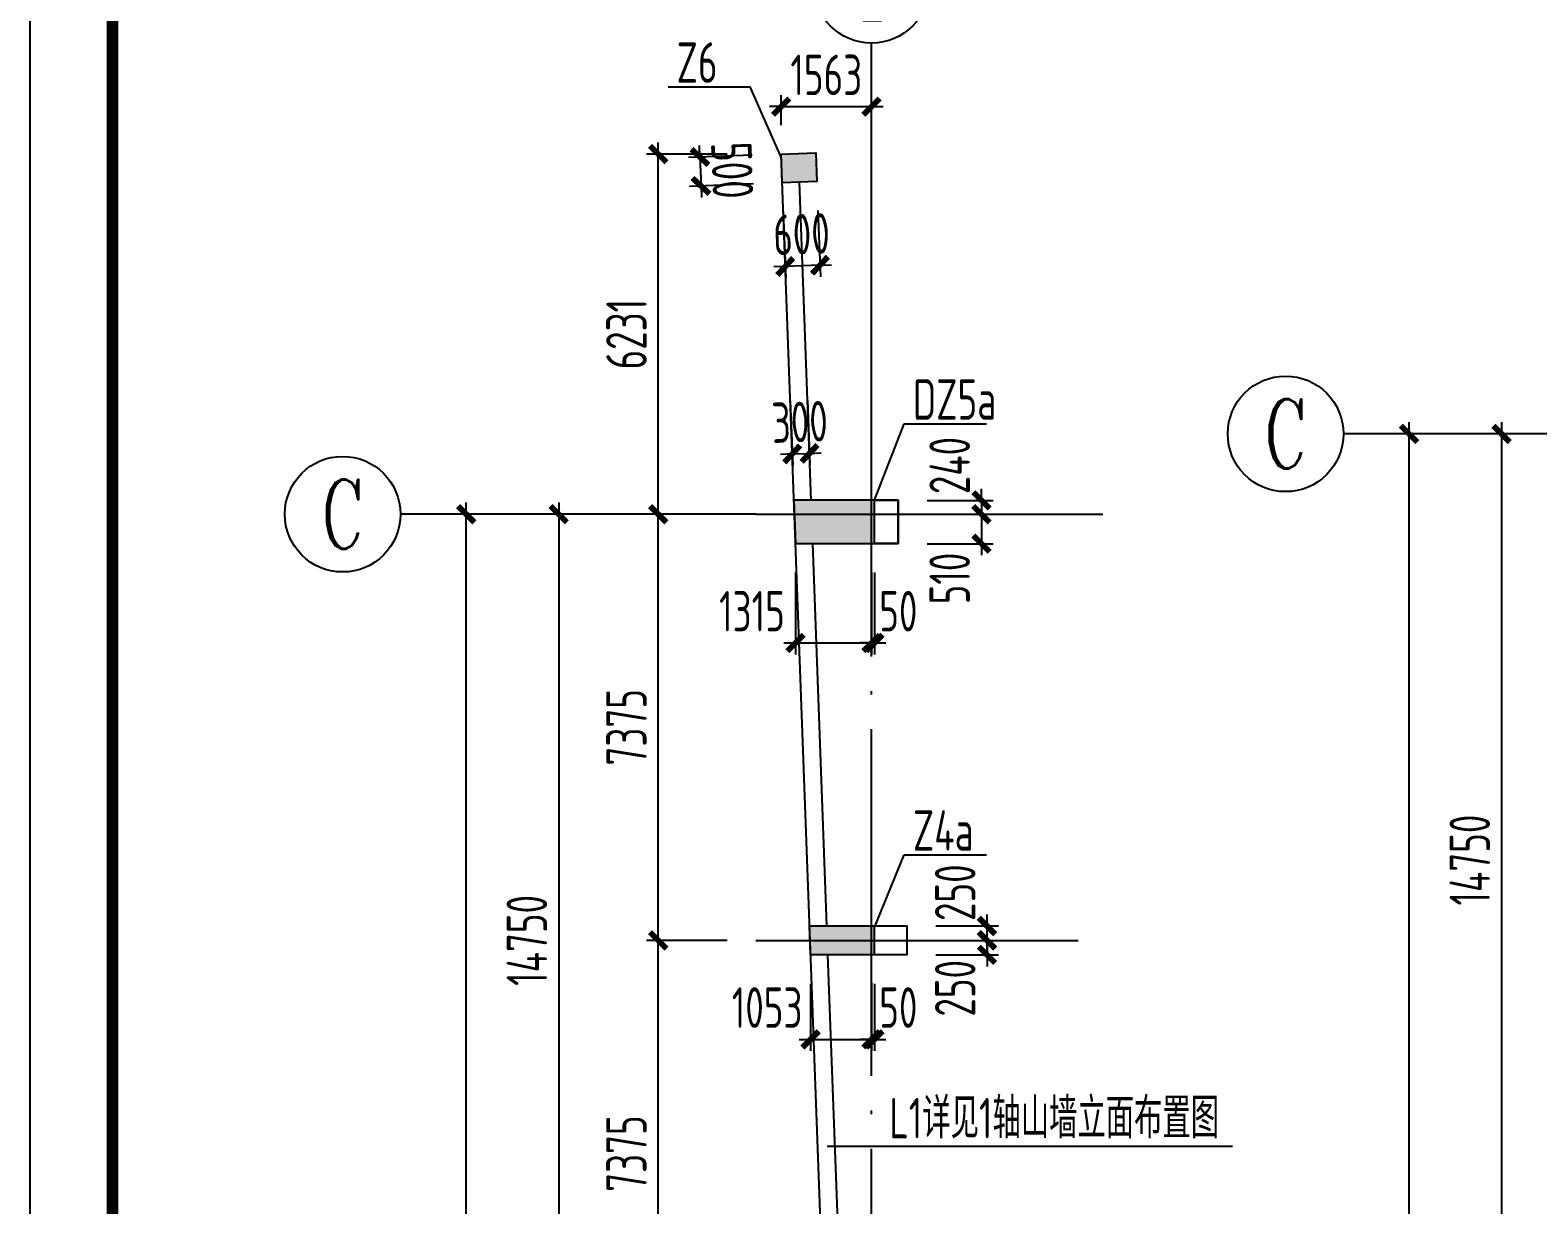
# Model space of a CAD drawing. Extents: x -3102990 to -851544, y -5293060 to -2540151.
# Drawn here: x -2347636 to -2334594, y -2646189 to -2636026 of the extents above; entities that cross this region are included whole.
import ezdxf
from ezdxf.enums import TextEntityAlignment as Align

# ---------------------------------------------------------------- set-up
doc = ezdxf.new("R2010")
doc.units = 0
doc.header["$LTSCALE"] = 1000
doc.header["$PDMODE"] = 1
doc.linetypes.add('DASH', pattern=[0.35, 0.25, -0.1])
doc.linetypes.add('DOTE', pattern=[2.42, 2, -0.2, 0.02, -0.2])
doc.layers.get('0').update_dxf_attribs({"linetype": 'CONTINUOUS'})
doc.layers.get('Defpoints').update_dxf_attribs({"linetype": 'CONTINUOUS'})
for name, color, linetype in [('AXIS', 253, 'DOTE'), ('BEAM_CON', 4, 'CONTINUOUS'), ('COLU', 7, 'CONTINUOUS'), ('DIM', 3, 'CONTINUOUS'), ('NUM', 7, 'CONTINUOUS'), ('PUB_TITLE', 4, 'CONTINUOUS'), ('TEXT', 7, 'CONTINUOUS')]:
    doc.layers.add(name, color=color, linetype=linetype)
doc.layers.add('yichutu', color=7, linetype='CONTINUOUS', true_color=0xffffff, plot=False)
doc.styles.add('TSSD_Axis', font='Complex.shx', dxfattribs={"width": 0.7, "bigfont": 'hztxt.shx'})
doc.styles.add('TSSD_Dimension', font='tssdeng.shx', dxfattribs={"width": 0.7, "bigfont": 'Hztxt.shx'})
doc.styles.add('TSSD_Rein', font='Tssdeng.shx', dxfattribs={"width": 0.75, "bigfont": 'hztxt.shx'})
doc.dimstyles.new('TSSD_200_100', dxfattribs={"dimtxt": 350, "dimasz": 100, "dimexe": 100, "dimexo": 250, "dimgap": 100, "dimtad": 1, "dimdec": 0, "dimlfac": 2, "dimzin": 0, "dimdsep": 46, "dimtxsty": 'TSSD_Dimension', "dimblk": 'ARCHTICK', "dimcen": 0, "dimdle": 100, "dimclrt": 7, "dimadec": 0, "dimazin": 0, "dimtfac": 1, "dimtdec": 0, "dimtix": 1, "dimtmove": 2, "dimatfit": 3, "dimfxl": 1, "dimtolj": 1, "dimtzin": 0, "dimarcsym": 0})

# ---------------------------------------------------------------- blocks, each defined once
blk = doc.blocks.new('ts_axno')
at = {"color": 0, "linetype": 'ByBlock', "lineweight": -2}
blk.add_circle((0, 0), 0.5, dxfattribs=at)
at = {"color": 0, "linetype": 'ByBlock', "lineweight": -2, "style": 'TSSD_Axis', "width": 0.7}
blk.add_attdef('A', text='', height=0.6, dxfattribs=at).set_placement((0, 0), align=Align.MIDDLE_CENTER)
blk = doc.blocks.new('_ArchTick')
at = {"color": 0, "const_width": 0.5}
blk.add_lwpolyline([(-0.71, -0.71), (0.71, 0.71)], dxfattribs=at)
blk = doc.blocks.new('*D1132')
at = {"layer": 'Defpoints', "color": 0, "ltscale": 1.5}
for p in [(-2333201, -2639519), (-2334908, -2646894), (-2333201, -2646894)]:
    blk.add_point(p, dxfattribs=at)
at = {"layer": 'DIM', "color": 0, "lineweight": -2, "ltscale": 1.5}
for p, q in [((-2334908, -2639419), (-2334908, -2646994)), ((-2333451, -2639519), (-2335008, -2639519)), ((-2333451, -2646894), (-2335008, -2646894))]:
    blk.add_line(p, q, dxfattribs=at)
at = {"layer": 'DIM', "color": 0, "lineweight": -2, "ltscale": 1.5, "xscale": 100, "yscale": 100, "zscale": 100}
for p, rotation in [((-2334908, -2639519), 90), ((-2334908, -2646894), 270)]:
    blk.add_blockref('_ArchTick', p, dxfattribs=dict(at, rotation=rotation))
at = {"layer": 'DIM', "color": 7, "ltscale": 1.5, "insert": (-2335183, -2643206), "char_height": 350, "attachment_point": 5, "rotation": 90, "style": 'TSSD_Dimension'}
blk.add_mtext('\\A1;14750', dxfattribs=at)
blk = doc.blocks.new('*D1134')
at = {"layer": 'Defpoints', "color": 0, "ltscale": 1.5}
for p in [(-2335708, -2639519), (-2333201, -2639519), (-2333201, -2654269)]:
    blk.add_point(p, dxfattribs=at)
at = {"layer": 'DIM', "color": 0, "lineweight": -2, "ltscale": 1.5}
for p, q in [((-2335708, -2654369), (-2335708, -2639419)), ((-2333451, -2639519), (-2335808, -2639519)), ((-2333451, -2654269), (-2335808, -2654269))]:
    blk.add_line(p, q, dxfattribs=at)
at = {"layer": 'DIM', "color": 0, "lineweight": -2, "ltscale": 1.5, "xscale": 100, "yscale": 100, "zscale": 100}
for p, rotation in [((-2335708, -2639519), 90), ((-2335708, -2654269), 270)]:
    blk.add_blockref('_ArchTick', p, dxfattribs=dict(at, rotation=rotation))
at = {"layer": 'DIM', "color": 7, "ltscale": 1.5, "insert": (-2335983, -2646894), "char_height": 350, "attachment_point": 5, "rotation": 90, "style": 'TSSD_Dimension'}
blk.add_mtext('\\A1;29500', dxfattribs=at)
blk = doc.blocks.new('*D2132')
at = {"layer": 'Defpoints', "color": 0, "ltscale": 1.5}
for p in [(-2341358, -2640214), (-2343064, -2647589), (-2341358, -2647589)]:
    blk.add_point(p, dxfattribs=at)
at = {"layer": 'DIM', "color": 0, "lineweight": -2, "ltscale": 1.5}
for p, q in [((-2343064, -2640114), (-2343064, -2647689)), ((-2341608, -2640214), (-2343164, -2640214)), ((-2341608, -2647589), (-2343164, -2647589))]:
    blk.add_line(p, q, dxfattribs=at)
at = {"layer": 'DIM', "color": 0, "lineweight": -2, "ltscale": 1.5, "xscale": 100, "yscale": 100, "zscale": 100}
for p, rotation in [((-2343064, -2640214), 90), ((-2343064, -2647589), 270)]:
    blk.add_blockref('_ArchTick', p, dxfattribs=dict(at, rotation=rotation))
at = {"layer": 'DIM', "color": 7, "ltscale": 1.5, "insert": (-2343339, -2643901), "char_height": 350, "attachment_point": 5, "rotation": 90, "style": 'TSSD_Dimension'}
blk.add_mtext('\\A1;14750', dxfattribs=at)
blk = doc.blocks.new('*D2134')
at = {"layer": 'Defpoints', "color": 0, "ltscale": 1.5}
for p in [(-2343864, -2640214), (-2341358, -2640214), (-2341358, -2654964)]:
    blk.add_point(p, dxfattribs=at)
at = {"layer": 'DIM', "color": 0, "lineweight": -2, "ltscale": 1.5}
for p, q in [((-2343864, -2655064), (-2343864, -2640114)), ((-2341608, -2640214), (-2343964, -2640214)), ((-2341608, -2654964), (-2343964, -2654964))]:
    blk.add_line(p, q, dxfattribs=at)
at = {"layer": 'DIM', "color": 0, "lineweight": -2, "ltscale": 1.5, "xscale": 100, "yscale": 100, "zscale": 100}
for p, rotation in [((-2343864, -2640214), 90), ((-2343864, -2654964), 270)]:
    blk.add_blockref('_ArchTick', p, dxfattribs=dict(at, rotation=rotation))
at = {"layer": 'DIM', "color": 7, "ltscale": 1.5, "insert": (-2344139, -2647589), "char_height": 350, "attachment_point": 5, "rotation": 90, "style": 'TSSD_Dimension'}
blk.add_mtext('\\A1;29500', dxfattribs=at)
blk = doc.blocks.new('*D2141')
at = {"layer": 'Defpoints', "color": 0, "ltscale": 1.5}
for p in [(-2342203, -2643901), (-2341358, -2643901), (-2341358, -2647589)]:
    blk.add_point(p, dxfattribs=at)
at = {"layer": 'DIM', "color": 0, "lineweight": -2, "ltscale": 1.5}
for p, q in [((-2341608, -2643901), (-2342303, -2643901)), ((-2342203, -2647689), (-2342203, -2643801)), ((-2341608, -2647589), (-2342303, -2647589))]:
    blk.add_line(p, q, dxfattribs=at)
at = {"layer": 'DIM', "color": 0, "lineweight": -2, "ltscale": 1.5, "xscale": 100, "yscale": 100, "zscale": 100}
for p, rotation in [((-2342203, -2643901), 90), ((-2342203, -2647589), 270)]:
    blk.add_blockref('_ArchTick', p, dxfattribs=dict(at, rotation=rotation))
at = {"layer": 'DIM', "color": 7, "ltscale": 1.5, "insert": (-2342478, -2645745), "char_height": 350, "attachment_point": 5, "rotation": 90, "style": 'TSSD_Dimension'}
blk.add_mtext('\\A1;7375', dxfattribs=at)
blk = doc.blocks.new('*D2142')
at = {"layer": 'Defpoints', "color": 0, "ltscale": 1.5}
for p in [(-2342203, -2640214), (-2341358, -2640214), (-2341358, -2643901)]:
    blk.add_point(p, dxfattribs=at)
at = {"layer": 'DIM', "color": 0, "lineweight": -2, "ltscale": 1.5}
for p, q in [((-2342203, -2644001), (-2342203, -2640114)), ((-2341608, -2640214), (-2342303, -2640214)), ((-2341608, -2643901), (-2342303, -2643901))]:
    blk.add_line(p, q, dxfattribs=at)
at = {"layer": 'DIM', "color": 0, "lineweight": -2, "ltscale": 1.5, "xscale": 100, "yscale": 100, "zscale": 100}
for p, rotation in [((-2342203, -2640214), 90), ((-2342203, -2643901), 270)]:
    blk.add_blockref('_ArchTick', p, dxfattribs=dict(at, rotation=rotation))
at = {"layer": 'DIM', "color": 7, "ltscale": 1.5, "insert": (-2342478, -2642057), "char_height": 350, "attachment_point": 5, "rotation": 90, "style": 'TSSD_Dimension'}
blk.add_mtext('\\A1;7375', dxfattribs=at)
blk = doc.blocks.new('*D2143')
at = {"layer": 'Defpoints', "color": 0, "ltscale": 1.5}
for p in [(-2340885, -2644026), (-2340358, -2644014), (-2340358, -2644757)]:
    blk.add_point(p, dxfattribs=at)
at = {"layer": 'DIM', "color": 0, "lineweight": -2, "ltscale": 1.5}
for p, q in [((-2340885, -2644276), (-2340885, -2644857)), ((-2340358, -2644264), (-2340358, -2644857)), ((-2340985, -2644757), (-2340258, -2644757))]:
    blk.add_line(p, q, dxfattribs=at)
at = {"layer": 'DIM', "color": 0, "lineweight": -2, "ltscale": 1.5, "xscale": 100, "yscale": 100, "zscale": 100, "rotation": 180}
blk.add_blockref('_ArchTick', (-2340885, -2644757), dxfattribs=at)
at = {"layer": 'DIM', "color": 0, "lineweight": -2, "ltscale": 1.5, "xscale": 100, "yscale": 100, "zscale": 100}
blk.add_blockref('_ArchTick', (-2340358, -2644757), dxfattribs=at)
at = {"layer": 'DIM', "color": 7, "ltscale": 1.5, "insert": (-2341261, -2644482), "char_height": 350, "attachment_point": 5, "style": 'TSSD_Dimension'}
blk.add_mtext('\\A1;1053', dxfattribs=at)
blk = doc.blocks.new('*D2144')
at = {"layer": 'Defpoints', "color": 0, "ltscale": 1.5}
for p in [(-2340358, -2644014), (-2340333, -2644026), (-2340333, -2644757)]:
    blk.add_point(p, dxfattribs=at)
at = {"layer": 'DIM', "color": 0, "lineweight": -2, "ltscale": 1.5}
for p, q in [((-2340358, -2644264), (-2340358, -2644857)), ((-2340333, -2644276), (-2340333, -2644857)), ((-2340358, -2644757), (-2340458, -2644757)), ((-2340358, -2644757), (-2340333, -2644757)), ((-2340333, -2644757), (-2340233, -2644757))]:
    blk.add_line(p, q, dxfattribs=at)
at = {"layer": 'DIM', "color": 0, "lineweight": -2, "ltscale": 1.5, "xscale": 100, "yscale": 100, "zscale": 100}
blk.add_blockref('_ArchTick', (-2340358, -2644757), dxfattribs=at)
at = {"layer": 'DIM', "color": 0, "lineweight": -2, "ltscale": 1.5, "xscale": 100, "yscale": 100, "zscale": 100, "rotation": 180}
blk.add_blockref('_ArchTick', (-2340333, -2644757), dxfattribs=at)
at = {"layer": 'DIM', "color": 7, "ltscale": 1.5, "insert": (-2340126, -2644482), "char_height": 350, "attachment_point": 5, "style": 'TSSD_Dimension'}
blk.add_mtext('\\A1;50', dxfattribs=at)
blk = doc.blocks.new('*D2145')
at = {"layer": 'Defpoints', "color": 0, "ltscale": 1.5}
for p in [(-2340053, -2643901), (-2339359, -2643901), (-2340053, -2644026)]:
    blk.add_point(p, dxfattribs=at)
at = {"layer": 'DIM', "color": 0, "lineweight": -2, "ltscale": 1.5}
for p, q in [((-2339803, -2643901), (-2339259, -2643901)), ((-2339359, -2643901), (-2339359, -2643801)), ((-2339359, -2644026), (-2339359, -2643901)), ((-2339803, -2644026), (-2339259, -2644026)), ((-2339359, -2644026), (-2339359, -2644126))]:
    blk.add_line(p, q, dxfattribs=at)
at = {"layer": 'DIM', "color": 0, "lineweight": -2, "ltscale": 1.5, "xscale": 100, "yscale": 100, "zscale": 100}
for p, rotation in [((-2339359, -2643901), 270), ((-2339359, -2644026), 90)]:
    blk.add_blockref('_ArchTick', p, dxfattribs=dict(at, rotation=rotation))
at = {"layer": 'DIM', "color": 7, "ltscale": 1.5, "insert": (-2339634, -2644315), "char_height": 350, "attachment_point": 5, "rotation": 90, "style": 'TSSD_Dimension'}
blk.add_mtext('\\A1;250', dxfattribs=at)
blk = doc.blocks.new('*D2146')
at = {"layer": 'Defpoints', "color": 0, "ltscale": 1.5}
for p in [(-2340053, -2643776), (-2339359, -2643776), (-2340053, -2643901)]:
    blk.add_point(p, dxfattribs=at)
at = {"layer": 'DIM', "color": 0, "lineweight": -2, "ltscale": 1.5}
for p, q in [((-2339803, -2643776), (-2339259, -2643776)), ((-2339359, -2643776), (-2339359, -2643676)), ((-2339359, -2643901), (-2339359, -2643776)), ((-2339803, -2643901), (-2339259, -2643901)), ((-2339359, -2643901), (-2339359, -2644001))]:
    blk.add_line(p, q, dxfattribs=at)
at = {"layer": 'DIM', "color": 0, "lineweight": -2, "ltscale": 1.5, "xscale": 100, "yscale": 100, "zscale": 100}
for p, rotation in [((-2339359, -2643776), 270), ((-2339359, -2643901), 90)]:
    blk.add_blockref('_ArchTick', p, dxfattribs=dict(at, rotation=rotation))
at = {"layer": 'DIM', "color": 7, "ltscale": 1.5, "insert": (-2339634, -2643488), "char_height": 350, "attachment_point": 5, "rotation": 90, "style": 'TSSD_Dimension'}
blk.add_mtext('\\A1;250', dxfattribs=at)
blk = doc.blocks.new('*D2151')
at = {"layer": 'Defpoints', "color": 0, "ltscale": 1.5}
for p in [(-2341016, -2640469), (-2340358, -2640469), (-2340358, -2641328)]:
    blk.add_point(p, dxfattribs=at)
at = {"layer": 'DIM', "color": 0, "lineweight": -2, "ltscale": 1.5}
for p, q in [((-2341016, -2640719), (-2341016, -2641428)), ((-2340358, -2640719), (-2340358, -2641428)), ((-2341116, -2641328), (-2340258, -2641328))]:
    blk.add_line(p, q, dxfattribs=at)
at = {"layer": 'DIM', "color": 0, "lineweight": -2, "ltscale": 1.5, "xscale": 100, "yscale": 100, "zscale": 100, "rotation": 180}
blk.add_blockref('_ArchTick', (-2341016, -2641328), dxfattribs=at)
at = {"layer": 'DIM', "color": 0, "lineweight": -2, "ltscale": 1.5, "xscale": 100, "yscale": 100, "zscale": 100}
blk.add_blockref('_ArchTick', (-2340358, -2641328), dxfattribs=at)
at = {"layer": 'DIM', "color": 7, "ltscale": 1.5, "insert": (-2341392, -2641053), "char_height": 350, "attachment_point": 5, "style": 'TSSD_Dimension'}
blk.add_mtext('\\A1;1315', dxfattribs=at)
blk = doc.blocks.new('*D2152')
at = {"layer": 'Defpoints', "color": 0, "ltscale": 1.5}
for p in [(-2340358, -2640469), (-2340333, -2640469), (-2340333, -2641328)]:
    blk.add_point(p, dxfattribs=at)
at = {"layer": 'DIM', "color": 0, "lineweight": -2, "ltscale": 1.5}
for p, q in [((-2340358, -2640719), (-2340358, -2641428)), ((-2340333, -2640719), (-2340333, -2641428)), ((-2340358, -2641328), (-2340458, -2641328)), ((-2340358, -2641328), (-2340333, -2641328)), ((-2340333, -2641328), (-2340233, -2641328))]:
    blk.add_line(p, q, dxfattribs=at)
at = {"layer": 'DIM', "color": 0, "lineweight": -2, "ltscale": 1.5, "xscale": 100, "yscale": 100, "zscale": 100}
blk.add_blockref('_ArchTick', (-2340358, -2641328), dxfattribs=at)
at = {"layer": 'DIM', "color": 0, "lineweight": -2, "ltscale": 1.5, "xscale": 100, "yscale": 100, "zscale": 100, "rotation": 180}
blk.add_blockref('_ArchTick', (-2340333, -2641328), dxfattribs=at)
at = {"layer": 'DIM', "color": 7, "ltscale": 1.5, "insert": (-2340126, -2641053), "char_height": 350, "attachment_point": 5, "style": 'TSSD_Dimension'}
blk.add_mtext('\\A1;50', dxfattribs=at)
blk = doc.blocks.new('*D2153')
at = {"layer": 'Defpoints', "color": 0, "ltscale": 1.5}
for p in [(-2340358, -2636688), (-2341140, -2637098), (-2340358, -2637098)]:
    blk.add_point(p, dxfattribs=at)
at = {"layer": 'DIM', "color": 0, "lineweight": -2, "ltscale": 1.5}
for p, q in [((-2341140, -2636848), (-2341140, -2636588)), ((-2340358, -2636848), (-2340358, -2636588)), ((-2341140, -2636688), (-2341240, -2636688)), ((-2341140, -2636688), (-2340358, -2636688)), ((-2340358, -2636688), (-2340258, -2636688))]:
    blk.add_line(p, q, dxfattribs=at)
at = {"layer": 'DIM', "color": 0, "lineweight": -2, "ltscale": 1.5, "xscale": 100, "yscale": 100, "zscale": 100}
blk.add_blockref('_ArchTick', (-2341140, -2636688), dxfattribs=at)
at = {"layer": 'DIM', "color": 0, "lineweight": -2, "ltscale": 1.5, "xscale": 100, "yscale": 100, "zscale": 100, "rotation": 180}
blk.add_blockref('_ArchTick', (-2340358, -2636688), dxfattribs=at)
at = {"layer": 'DIM', "color": 7, "ltscale": 1.5, "insert": (-2340749, -2636413), "char_height": 350, "attachment_point": 5, "style": 'TSSD_Dimension'}
blk.add_mtext('\\A1;1563', dxfattribs=at)
blk = doc.blocks.new('*D2154')
at = {"layer": 'Defpoints', "color": 0, "ltscale": 1.5}
for p in [(-2340128, -2640094), (-2340128, -2640214), (-2339407, -2640214)]:
    blk.add_point(p, dxfattribs=at)
at = {"layer": 'DIM', "color": 0, "lineweight": -2, "ltscale": 1.5}
for p, q in [((-2339407, -2640094), (-2339407, -2639994)), ((-2339878, -2640094), (-2339307, -2640094)), ((-2339407, -2640094), (-2339407, -2640214)), ((-2339878, -2640214), (-2339307, -2640214)), ((-2339407, -2640214), (-2339407, -2640314))]:
    blk.add_line(p, q, dxfattribs=at)
at = {"layer": 'DIM', "color": 0, "lineweight": -2, "ltscale": 1.5, "xscale": 100, "yscale": 100, "zscale": 100}
for p, rotation in [((-2339407, -2640094), 270), ((-2339407, -2640214), 90)]:
    blk.add_blockref('_ArchTick', p, dxfattribs=dict(at, rotation=rotation))
at = {"layer": 'DIM', "color": 7, "ltscale": 1.5, "insert": (-2339682, -2639793), "char_height": 350, "attachment_point": 5, "rotation": 90, "style": 'TSSD_Dimension'}
blk.add_mtext('\\A1;240', dxfattribs=at)
blk = doc.blocks.new('*D2155')
at = {"layer": 'Defpoints', "color": 0, "ltscale": 1.5}
for p in [(-2340128, -2640214), (-2340128, -2640469), (-2339407, -2640469)]:
    blk.add_point(p, dxfattribs=at)
at = {"layer": 'DIM', "color": 0, "lineweight": -2, "ltscale": 1.5}
for p, q in [((-2339407, -2640114), (-2339407, -2640569)), ((-2339878, -2640214), (-2339307, -2640214)), ((-2339878, -2640469), (-2339307, -2640469))]:
    blk.add_line(p, q, dxfattribs=at)
at = {"layer": 'DIM', "color": 0, "lineweight": -2, "ltscale": 1.5, "xscale": 100, "yscale": 100, "zscale": 100}
for p, rotation in [((-2339407, -2640214), 90), ((-2339407, -2640469), 270)]:
    blk.add_blockref('_ArchTick', p, dxfattribs=dict(at, rotation=rotation))
at = {"layer": 'DIM', "color": 7, "ltscale": 1.5, "insert": (-2339682, -2640770), "char_height": 350, "attachment_point": 5, "rotation": 90, "style": 'TSSD_Dimension'}
blk.add_mtext('\\A1;510', dxfattribs=at)
blk = doc.blocks.new('*D2129')
at = {"layer": 'Defpoints', "color": 0, "ltscale": 1.5}
for p in [(-2342203, -2637098), (-2341358, -2637098), (-2341358, -2640214)]:
    blk.add_point(p, dxfattribs=at)
at = {"layer": 'DIM', "color": 0, "lineweight": -2, "ltscale": 1.5}
for p, q in [((-2342203, -2640314), (-2342203, -2636998)), ((-2341608, -2637098), (-2342303, -2637098)), ((-2341608, -2640214), (-2342303, -2640214))]:
    blk.add_line(p, q, dxfattribs=at)
at = {"layer": 'DIM', "color": 0, "lineweight": -2, "ltscale": 1.5, "xscale": 100, "yscale": 100, "zscale": 100}
for p, rotation in [((-2342203, -2637098), 90), ((-2342203, -2640214), 270)]:
    blk.add_blockref('_ArchTick', p, dxfattribs=dict(at, rotation=rotation))
at = {"layer": 'DIM', "color": 7, "ltscale": 1.5, "insert": (-2342478, -2638656), "char_height": 350, "attachment_point": 5, "rotation": 90, "style": 'TSSD_Dimension'}
blk.add_mtext('\\A1;6231', dxfattribs=at)
blk = doc.blocks.new('*D2130')
at = {"layer": 'Defpoints', "color": 0, "ltscale": 1.5}
for p in [(-2341140, -2637098), (-2341833, -2637374), (-2341130, -2637348)]:
    blk.add_point(p, dxfattribs=at)
at = {"layer": 'DIM', "color": 0, "lineweight": -2, "ltscale": 1.5}
for p, q in [((-2341389, -2637107), (-2341942, -2637128)), ((-2341842, -2637124), (-2341846, -2637024)), ((-2341842, -2637124), (-2341833, -2637374)), ((-2341380, -2637357), (-2341933, -2637378)), ((-2341833, -2637374), (-2341829, -2637474))]:
    blk.add_line(p, q, dxfattribs=at)
at = {"layer": 'DIM', "color": 0, "lineweight": -2, "ltscale": 1.5, "xscale": 100, "yscale": 100, "zscale": 100}
for p, rotation in [((-2341842, -2637124), 272.1205157525318), ((-2341833, -2637374), 92.12051575253187)]:
    blk.add_blockref('_ArchTick', p, dxfattribs=dict(at, rotation=rotation))
at = {"layer": 'DIM', "color": 7, "ltscale": 1.5, "insert": (-2341563, -2637239), "char_height": 350, "attachment_point": 5, "rotation": 272.1205, "style": 'TSSD_Dimension'}
blk.add_mtext('\\A1;500', dxfattribs=at)
blk = doc.blocks.new('*D2131')
at = {"layer": 'Defpoints', "color": 0, "ltscale": 1.5}
for p in [(-2341130, -2637348), (-2340831, -2637337), (-2341104, -2638071)]:
    blk.add_point(p, dxfattribs=at)
at = {"layer": 'DIM', "color": 0, "lineweight": -2, "ltscale": 1.5}
for p, q in [((-2341121, -2637598), (-2341100, -2638171)), ((-2340821, -2637587), (-2340800, -2638160)), ((-2341104, -2638071), (-2341204, -2638075)), ((-2340804, -2638060), (-2341104, -2638071)), ((-2340804, -2638060), (-2340704, -2638056))]:
    blk.add_line(p, q, dxfattribs=at)
at = {"layer": 'DIM', "color": 0, "lineweight": -2, "ltscale": 1.5, "xscale": 100, "yscale": 100, "zscale": 100}
for p, rotation in [((-2341104, -2638071), 2.120515752565492), ((-2340804, -2638060), 182.1205157525654)]:
    blk.add_blockref('_ArchTick', p, dxfattribs=dict(at, rotation=rotation))
at = {"layer": 'DIM', "color": 7, "ltscale": 1.5, "insert": (-2340964, -2637791), "char_height": 350, "attachment_point": 5, "rotation": 2.1205, "style": 'TSSD_Dimension'}
blk.add_mtext('\\A1;600', dxfattribs=at)
blk = doc.blocks.new('*D2128')
at = {"layer": 'Defpoints', "color": 0, "ltscale": 1.5}
for p in [(-2341070, -2638982), (-2340920, -2638976), (-2340894, -2639688)]:
    blk.add_point(p, dxfattribs=at)
at = {"layer": 'DIM', "color": 0, "lineweight": -2, "ltscale": 1.5}
for p, q in [((-2340911, -2639226), (-2340891, -2639788)), ((-2341061, -2639232), (-2341040, -2639793)), ((-2341044, -2639693), (-2341144, -2639697)), ((-2341044, -2639693), (-2340894, -2639688)), ((-2340894, -2639688), (-2340794, -2639684))]:
    blk.add_line(p, q, dxfattribs=at)
at = {"layer": 'DIM', "color": 0, "lineweight": -2, "ltscale": 1.5, "xscale": 100, "yscale": 100, "zscale": 100}
for p, rotation in [((-2341044, -2639693), 2.106642023885543), ((-2340894, -2639688), 182.1066420238855)]:
    blk.add_blockref('_ArchTick', p, dxfattribs=dict(at, rotation=rotation))
at = {"layer": 'DIM', "color": 7, "ltscale": 1.5, "insert": (-2340979, -2639416), "char_height": 350, "attachment_point": 5, "rotation": 2.1066, "style": 'TSSD_Dimension'}
blk.add_mtext('\\A1;300', dxfattribs=at)
blk = doc.blocks.new('A$C16496DF1')
at = {"layer": 'PUB_TITLE'}
blk.add_lwpolyline([(0, 0), (0, 42000), (104100, 42000), (104100, 0)], close=True, dxfattribs=at)
at = {"layer": 'PUB_TITLE', "const_width": 100}
blk.add_lwpolyline([(103100, 1000), (103100, 41000), (713, 41000), (713, 1000), (103100, 1000)], dxfattribs=at)
blk = doc.blocks.new('yct-1041-420-104100-42000-100-2006.0')
at = {"layer": 'yichutu', "color": 7, "true_color": 0xffffff}
blk.add_lwpolyline([(0, 0), (0, 42000), (104100, 42000), (104100, 0)], close=True, dxfattribs=at)

msp = doc.modelspace()

# ---------------------------------------------------------------- hatches: boundary and pattern name
at = {"layer": 'COLU', "ltscale": 1.5}
h = msp.add_hatch(color=256, dxfattribs=at)
h.paths.add_polyline_path([(-2340839.81, -2637087.05), (-2341139.61, -2637098.16), (-2341130.36, -2637347.98), (-2340830.56, -2637336.88)])
h.paths.add_polyline_path([(-2340333.02, -2640093.73), (-2341029.42, -2640093.8), (-2341015.63, -2640468.72), (-2340333.02, -2640468.72)])
h.paths.add_polyline_path([(-2340333.02, -2643776.22), (-2340893.96, -2643776.22), (-2340884.76, -2644026.22), (-2340333.02, -2644026.22)])
h.paths.add_polyline_path([(-2340333.02, -2647463.72), (-2340758.32, -2647463.72), (-2340749.12, -2647713.72), (-2340333.02, -2647713.72)])
h.paths.add_polyline_path([(-2340333.02, -2650638.71), (-2340641.53, -2650638.71), (-2340632.33, -2650888.71), (-2340333.02, -2650888.71)])
h.paths.add_polyline_path([(-2340333.02, -2654708.72), (-2340491.81, -2654708.72), (-2340478.02, -2655083.72), (-2340333.02, -2655083.72)])

# ---------------------------------------------------------------- linework, layer by layer
at = {"ltscale": 1.5}
msp.add_line((-2337234.33, -2645683.14), (-2340741.42, -2645683.14), dxfattribs=at)
at = {"layer": 'AXIS', "ltscale": 1.5}
for p, q in [((-2340358.02, -2655963.72), (-2340358.02, -2639213.72)), ((-2341358.02, -2640213.72), (-2338189.44, -2640213.72)), ((-2341358.02, -2643901.22), (-2338571.09, -2643901.22))]:
    msp.add_line(p, q, dxfattribs=at)
at = {"layer": 'BEAM_CON'}
for p, q in [((-2340478.02, -2655083.72), (-2341139.61, -2637098.16)), ((-2340879.32, -2640093.79), (-2340980.52, -2637342.44)), ((-2340743.86, -2643776.22), (-2340865.52, -2640468.72)), ((-2340608.22, -2647463.72), (-2340734.66, -2644026.22))]:
    msp.add_line(p, q, dxfattribs=at)
at = {"layer": 'COLU', "linetype": 'DASH', "ltscale": 0.3}
for p, q in [((-2340333.02, -2640468.72), (-2340333.02, -2640093.73)), ((-2340333.02, -2644026.22), (-2340333.02, -2643776.22))]:
    msp.add_line(p, q, dxfattribs=at)
at = {"layer": 'COLU'}
msp.add_lwpolyline([(-2341139.61, -2637098.16), (-2340839.81, -2637087.05), (-2340830.56, -2637336.88), (-2341130.36, -2637347.98)], close=True, dxfattribs=at)
at = {"layer": 'COLU', "ltscale": 1.5}
for points in [[(-2341015.63, -2640468.72), (-2340128.02, -2640468.72), (-2340128.02, -2640093.72), (-2341029.42, -2640093.8)], [(-2340333.02, -2640093.73), (-2340128.02, -2640093.73), (-2340128.02, -2640468.72), (-2340333.02, -2640468.72)], [(-2340893.96, -2643776.22), (-2340053.02, -2643776.22), (-2340053.02, -2644026.22), (-2340884.76, -2644026.22)], [(-2340333.02, -2643776.22), (-2340053.02, -2643776.22), (-2340053.02, -2644026.22), (-2340333.02, -2644026.22)]]:
    msp.add_lwpolyline(points, close=True, dxfattribs=at)
at = {"layer": 'NUM', "ltscale": 1.5}
for p, q in [((-2340358.02, -2639213.72), (-2340358.02, -2636138.72)), ((-2333201.43, -2639518.85), (-2336276.43, -2639518.85)), ((-2341358.02, -2640213.72), (-2344433.02, -2640213.72))]:
    msp.add_line(p, q, dxfattribs=at)
at = {"layer": 'NUM'}
for p, q in [((-2342118.4, -2636516.7), (-2341408.94, -2636516.7)), ((-2341138.59, -2637125.84), (-2341408.94, -2636516.7)), ((-2340333.02, -2640093.72), (-2340074.2, -2639431.1)), ((-2340074.2, -2639431.1), (-2339364.75, -2639431.1)), ((-2340333.02, -2643788.72), (-2340074.2, -2643160.11)), ((-2340074.2, -2643160.11), (-2339364.75, -2643160.11))]:
    msp.add_line(p, q, dxfattribs=at)

# ---------------------------------------------------------------- block references
at = {"ltscale": 1.5}
msp.add_blockref('A$C16496DF1', (-2347635.85, -2672902.4), dxfattribs=at)
at = {"layer": 'NUM'}
ref = msp.add_blockref('ts_axno', (-2340358.02, -2635638.72), dxfattribs=dict(at, xscale=1000, yscale=1000, zscale=1000))
ref.add_attrib('1', '1', dxfattribs={"height": 600, "style": 'TSSD_Axis', "width": 0.7}).set_placement((-2340358.02, -2635638.72), align=Align.MIDDLE_CENTER)
ref = msp.add_blockref('ts_axno', (-2336776.43, -2639518.85), dxfattribs=dict(at, xscale=1000, yscale=1000, zscale=1000))
ref.add_attrib('C', 'C', dxfattribs={"height": 600, "style": 'TSSD_Axis', "width": 0.7}).set_placement((-2336776.43, -2639518.85), align=Align.MIDDLE_CENTER)
ref = msp.add_blockref('ts_axno', (-2344933.02, -2640213.72), dxfattribs=dict(at, xscale=1000, yscale=1000, zscale=1000))
ref.add_attrib('C', 'C', dxfattribs={"height": 600, "style": 'TSSD_Axis', "width": 0.7}).set_placement((-2344933.02, -2640213.72), align=Align.MIDDLE_CENTER)
at = {"layer": 'yichutu'}
msp.add_blockref('yct-1041-420-104100-42000-100-2006.0', (-2347635.85, -2672902.4), dxfattribs=at)

# ---------------------------------------------------------------- texts
at = {"layer": 'TEXT', "style": 'TSSD_Rein', "width": 0.7}
for s, p in [('Z6', (-2342044.22, -2636481.69)), ('DZ5a', (-2340000.03, -2639396.09)), ('Z4a', (-2340000.03, -2643125.1)), ('L1详见1轴山墙立面布置图', (-2340203.89, -2645613.54))]:
    msp.add_text(s, height=350, dxfattribs=at).set_placement(p)

# ---------------------------------------------------------------- dimensions: what is measured, and where the dimension line sits
at = {"layer": 'DIM', "ltscale": 1.5}
dim = msp.add_linear_dim(base=(-2340358.02, -2636687.98), p1=(-2341139.61, -2637098.16), p2=(-2340358.02, -2637098.16), dimstyle='TSSD_200_100', dxfattribs=at)
dim.commit()
dim.dimension.update_dxf_attribs({"geometry": '*D2153', "text_midpoint": (-2340748.81, -2636412.98)})
for p1, p2, distance, picture, middle in [((-2341139.61, -2637098.16), (-2341130.36, -2637347.98), -702.93, '*D2130', (-2341562.63, -2637238.9)), ((-2340830.56, -2637336.88), (-2341130.36, -2637347.98), 723.79, '*D2131', (-2340963.86, -2637790.91)), ((-2341070.32, -2638981.94), (-2340920.42, -2638976.42), -711.74, '*D2128', (-2340979.31, -2639415.63))]:
    dim = msp.add_aligned_dim(p1=p1, p2=p2, distance=distance, dimstyle='TSSD_200_100', dxfattribs=at)
    dim.commit()
    dim.dimension.update_dxf_attribs({"geometry": picture, "text_midpoint": middle})
for base, p1, p2, picture, middle in [((-2342203.15, -2637098.16), (-2341358.02, -2640213.72), (-2341358.02, -2637098.16), '*D2129', (-2342478.15, -2638655.94)), ((-2335707.68, -2639518.85), (-2333201.43, -2654268.85), (-2333201.43, -2639518.85), '*D1134', (-2335982.68, -2646893.85)), ((-2334907.68, -2646893.85), (-2333201.43, -2639518.85), (-2333201.43, -2646893.85), '*D1132', (-2335182.68, -2643206.35)), ((-2343864.27, -2640213.72), (-2341358.02, -2654963.72), (-2341358.02, -2640213.72), '*D2134', (-2344139.27, -2647588.72)), ((-2343064.27, -2647588.72), (-2341358.02, -2640213.72), (-2341358.02, -2647588.72), '*D2132', (-2343339.27, -2643901.22)), ((-2342203.15, -2640213.72), (-2341358.02, -2643901.22), (-2341358.02, -2640213.72), '*D2142', (-2342478.15, -2642057.47)), ((-2342203.15, -2643901.22), (-2341358.02, -2647588.72), (-2341358.02, -2643901.22), '*D2141', (-2342478.15, -2645744.97))]:
    dim = msp.add_linear_dim(base=base, p1=p1, p2=p2, angle=90, dimstyle='TSSD_200_100', dxfattribs=at)
    dim.commit()
    dim.dimension.update_dxf_attribs({"geometry": picture, "text_midpoint": middle})
for base, p1, p2, angle, picture, middle in [((-2339407.02, -2640213.72), (-2340128.02, -2640093.72), (-2340128.02, -2640213.72), 270, '*D2154', (-2339682.02, -2639792.63)), ((-2339407.02, -2640468.72), (-2340128.02, -2640213.72), (-2340128.02, -2640468.72), 270, '*D2155', (-2339682.02, -2640769.8)), ((-2339358.69, -2643776.22), (-2340053.02, -2643901.22), (-2340053.02, -2643776.22), 90, '*D2146', (-2339633.69, -2643487.63)), ((-2339358.69, -2643901.22), (-2340053.02, -2644026.22), (-2340053.02, -2643901.22), 90, '*D2145', (-2339633.69, -2644314.8))]:
    dim = msp.add_linear_dim(base=base, p1=p1, p2=p2, angle=angle, dimstyle='TSSD_200_100', dxfattribs=at)
    dim.commit()
    dim.dimension.update_dxf_attribs({"geometry": picture, "text_midpoint": middle, "dimtype": 160})
for base, p1, p2, picture, middle in [((-2340358.02, -2641328.38), (-2341015.63, -2640468.72), (-2340358.02, -2640468.72), '*D2151', (-2341392.1, -2641053.38)), ((-2340333.02, -2641328.38), (-2340358.02, -2640468.72), (-2340333.02, -2640468.72), '*D2152', (-2340126.16, -2641053.38)), ((-2340358.02, -2644757.26), (-2340884.76, -2644026.22), (-2340358.02, -2644013.72), '*D2143', (-2341261.24, -2644482.26)), ((-2340333.02, -2644757.26), (-2340358.02, -2644013.72), (-2340333.02, -2644026.22), '*D2144', (-2340126.16, -2644482.26))]:
    dim = msp.add_linear_dim(base=base, p1=p1, p2=p2, dimstyle='TSSD_200_100', dxfattribs=at)
    dim.commit()
    dim.dimension.update_dxf_attribs({"geometry": picture, "text_midpoint": middle, "dimtype": 160})

doc.saveas('drawing.dxf')
